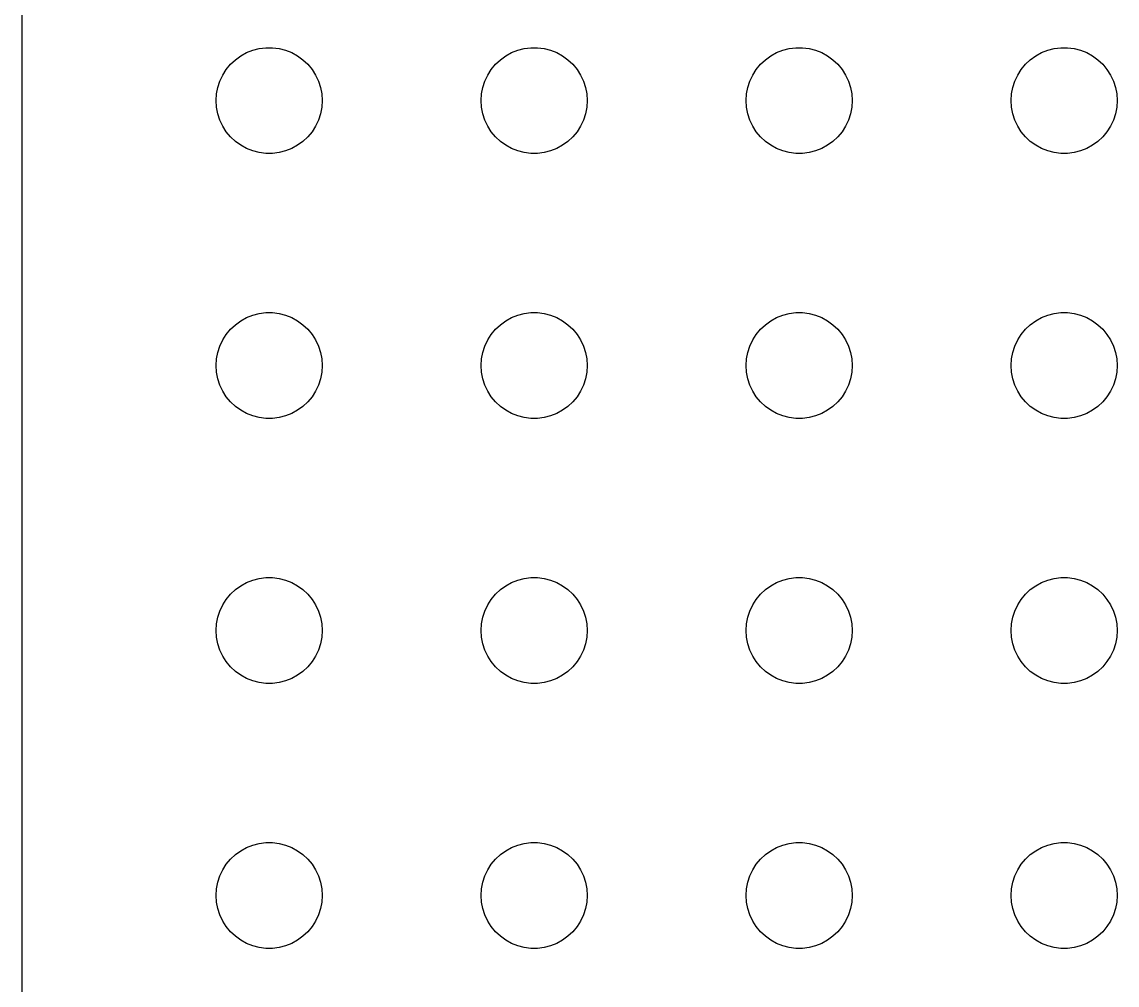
# Model space of a CAD drawing. Header units: metres. Extents: x -134 to 134, y 176 to 394.
# Drawn here: x -134.5 to -103.5, y 225.46 to 252.73 of the extents above; entities that cross this region are included whole.
import ezdxf

# ---------------------------------------------------------------- set-up
doc = ezdxf.new("R2010")
doc.units = ezdxf.units.M

msp = doc.modelspace()

# ---------------------------------------------------------------- linework, layer by layer
for p, q in [((-134.5, 275), (-134.5, 181)), ((-128.456, 251.656), (-128.304, 251.766)), ((-128.304, 251.766), (-128.139, 251.857)), ((-128.139, 251.857), (-127.964, 251.927)), ((-127.964, 251.927), (-127.781, 251.973)), ((-127.781, 251.973), (-127.594, 251.997)), ((-127.594, 251.997), (-127.406, 251.997)), ((-127.406, 251.997), (-127.219, 251.973)), ((-127.219, 251.973), (-127.036, 251.927)), ((-127.036, 251.927), (-126.861, 251.857)), ((-126.861, 251.857), (-126.696, 251.766)), ((-126.696, 251.766), (-126.544, 251.656)), ((-120.956, 251.656), (-120.804, 251.766)), ((-120.804, 251.766), (-120.639, 251.857)), ((-120.639, 251.857), (-120.464, 251.927)), ((-120.464, 251.927), (-120.281, 251.973)), ((-120.281, 251.973), (-120.094, 251.997)), ((-120.094, 251.997), (-119.906, 251.997)), ((-119.906, 251.997), (-119.719, 251.973)), ((-119.719, 251.973), (-119.536, 251.927)), ((-119.536, 251.927), (-119.361, 251.857)), ((-119.361, 251.857), (-119.196, 251.766)), ((-119.196, 251.766), (-119.044, 251.656)), ((-113.456, 251.656), (-113.304, 251.766)), ((-113.304, 251.766), (-113.139, 251.857)), ((-113.139, 251.857), (-112.964, 251.927)), ((-112.964, 251.927), (-112.781, 251.973)), ((-112.781, 251.973), (-112.594, 251.997)), ((-112.594, 251.997), (-112.406, 251.997)), ((-112.406, 251.997), (-112.219, 251.973)), ((-112.219, 251.973), (-112.036, 251.927)), ((-112.036, 251.927), (-111.861, 251.857)), ((-111.861, 251.857), (-111.696, 251.766)), ((-111.696, 251.766), (-111.544, 251.656)), ((-105.956, 251.656), (-105.804, 251.766)), ((-105.804, 251.766), (-105.639, 251.857)), ((-105.639, 251.857), (-105.464, 251.927)), ((-105.464, 251.927), (-105.281, 251.973)), ((-105.281, 251.973), (-105.094, 251.997)), ((-105.094, 251.997), (-104.906, 251.997)), ((-104.906, 251.997), (-104.719, 251.973)), ((-104.719, 251.973), (-104.536, 251.927)), ((-104.536, 251.927), (-104.361, 251.857)), ((-104.361, 251.857), (-104.196, 251.766)), ((-104.196, 251.766), (-104.044, 251.656)), ((-128.714, 251.382), (-128.593, 251.527)), ((-128.593, 251.527), (-128.456, 251.656)), ((-126.544, 251.656), (-126.407, 251.527)), ((-126.407, 251.527), (-126.286, 251.382)), ((-121.214, 251.382), (-121.093, 251.527)), ((-121.093, 251.527), (-120.956, 251.656)), ((-119.044, 251.656), (-118.907, 251.527)), ((-118.907, 251.527), (-118.786, 251.382)), ((-113.714, 251.382), (-113.593, 251.527)), ((-113.593, 251.527), (-113.456, 251.656)), ((-111.544, 251.656), (-111.407, 251.527)), ((-111.407, 251.527), (-111.286, 251.382)), ((-106.214, 251.382), (-106.093, 251.527)), ((-106.093, 251.527), (-105.956, 251.656)), ((-104.044, 251.656), (-103.907, 251.527)), ((-103.907, 251.527), (-103.786, 251.382)), ((-128.895, 251.052), (-128.814, 251.223)), ((-128.814, 251.223), (-128.714, 251.382)), ((-126.286, 251.382), (-126.186, 251.223)), ((-126.186, 251.223), (-126.105, 251.052)), ((-121.395, 251.052), (-121.314, 251.223)), ((-121.314, 251.223), (-121.214, 251.382)), ((-118.786, 251.382), (-118.686, 251.223)), ((-118.686, 251.223), (-118.605, 251.052)), ((-113.895, 251.052), (-113.814, 251.223)), ((-113.814, 251.223), (-113.714, 251.382)), ((-111.286, 251.382), (-111.186, 251.223)), ((-111.186, 251.223), (-111.105, 251.052)), ((-106.395, 251.052), (-106.314, 251.223)), ((-106.314, 251.223), (-106.214, 251.382)), ((-103.786, 251.382), (-103.686, 251.223)), ((-103.686, 251.223), (-103.605, 251.052)), ((-128.988, 250.688), (-128.953, 250.873)), ((-128.953, 250.873), (-128.895, 251.052)), ((-126.105, 251.052), (-126.047, 250.873)), ((-126.047, 250.873), (-126.012, 250.688)), ((-121.488, 250.688), (-121.453, 250.873)), ((-121.453, 250.873), (-121.395, 251.052)), ((-118.605, 251.052), (-118.547, 250.873)), ((-118.547, 250.873), (-118.512, 250.688)), ((-113.988, 250.688), (-113.953, 250.873)), ((-113.953, 250.873), (-113.895, 251.052)), ((-111.105, 251.052), (-111.047, 250.873)), ((-111.047, 250.873), (-111.012, 250.688)), ((-106.488, 250.688), (-106.453, 250.873)), ((-106.453, 250.873), (-106.395, 251.052)), ((-103.605, 251.052), (-103.547, 250.873)), ((-103.547, 250.873), (-103.512, 250.688)), ((-129, 250.5), (-128.988, 250.688)), ((-128.988, 250.312), (-129, 250.5)), ((-126.012, 250.688), (-126, 250.5)), ((-126, 250.5), (-126.012, 250.312)), ((-121.5, 250.5), (-121.488, 250.688)), ((-121.488, 250.312), (-121.5, 250.5)), ((-118.512, 250.688), (-118.5, 250.5)), ((-118.5, 250.5), (-118.512, 250.312)), ((-114, 250.5), (-113.988, 250.688)), ((-113.988, 250.312), (-114, 250.5)), ((-111.012, 250.688), (-111, 250.5)), ((-111, 250.5), (-111.012, 250.312)), ((-106.5, 250.5), (-106.488, 250.688)), ((-106.488, 250.312), (-106.5, 250.5)), ((-103.512, 250.688), (-103.5, 250.5)), ((-103.5, 250.5), (-103.512, 250.312)), ((-128.953, 250.127), (-128.988, 250.312)), ((-126.012, 250.312), (-126.047, 250.127)), ((-121.453, 250.127), (-121.488, 250.312)), ((-118.512, 250.312), (-118.547, 250.127)), ((-113.953, 250.127), (-113.988, 250.312)), ((-111.012, 250.312), (-111.047, 250.127)), ((-106.453, 250.127), (-106.488, 250.312)), ((-103.512, 250.312), (-103.547, 250.127)), ((-128.895, 249.948), (-128.953, 250.127)), ((-128.814, 249.777), (-128.895, 249.948)), ((-126.105, 249.948), (-126.186, 249.777)), ((-126.047, 250.127), (-126.105, 249.948)), ((-121.395, 249.948), (-121.453, 250.127)), ((-121.314, 249.777), (-121.395, 249.948)), ((-118.605, 249.948), (-118.686, 249.777)), ((-118.547, 250.127), (-118.605, 249.948)), ((-113.895, 249.948), (-113.953, 250.127)), ((-113.814, 249.777), (-113.895, 249.948)), ((-111.105, 249.948), (-111.186, 249.777)), ((-111.047, 250.127), (-111.105, 249.948)), ((-106.395, 249.948), (-106.453, 250.127)), ((-106.314, 249.777), (-106.395, 249.948)), ((-103.605, 249.948), (-103.686, 249.777)), ((-103.547, 250.127), (-103.605, 249.948)), ((-128.714, 249.618), (-128.814, 249.777)), ((-128.593, 249.473), (-128.714, 249.618)), ((-126.286, 249.618), (-126.407, 249.473)), ((-126.186, 249.777), (-126.286, 249.618)), ((-121.214, 249.618), (-121.314, 249.777)), ((-121.093, 249.473), (-121.214, 249.618)), ((-118.786, 249.618), (-118.907, 249.473)), ((-118.686, 249.777), (-118.786, 249.618)), ((-113.714, 249.618), (-113.814, 249.777)), ((-113.593, 249.473), (-113.714, 249.618)), ((-111.286, 249.618), (-111.407, 249.473)), ((-111.186, 249.777), (-111.286, 249.618)), ((-106.214, 249.618), (-106.314, 249.777)), ((-106.093, 249.473), (-106.214, 249.618)), ((-103.786, 249.618), (-103.907, 249.473)), ((-103.686, 249.777), (-103.786, 249.618)), ((-128.456, 249.344), (-128.593, 249.473)), ((-128.304, 249.234), (-128.456, 249.344)), ((-126.544, 249.344), (-126.696, 249.234)), ((-126.407, 249.473), (-126.544, 249.344)), ((-120.956, 249.344), (-121.093, 249.473)), ((-120.804, 249.234), (-120.956, 249.344)), ((-119.044, 249.344), (-119.196, 249.234)), ((-118.907, 249.473), (-119.044, 249.344)), ((-113.456, 249.344), (-113.593, 249.473)), ((-113.304, 249.234), (-113.456, 249.344)), ((-111.544, 249.344), (-111.696, 249.234)), ((-111.407, 249.473), (-111.544, 249.344)), ((-105.956, 249.344), (-106.093, 249.473)), ((-105.804, 249.234), (-105.956, 249.344)), ((-104.044, 249.344), (-104.196, 249.234)), ((-103.907, 249.473), (-104.044, 249.344)), ((-128.139, 249.143), (-128.304, 249.234)), ((-127.964, 249.073), (-128.139, 249.143)), ((-127.781, 249.027), (-127.964, 249.073)), ((-127.594, 249.003), (-127.781, 249.027)), ((-127.406, 249.003), (-127.594, 249.003)), ((-127.219, 249.027), (-127.406, 249.003)), ((-127.036, 249.073), (-127.219, 249.027)), ((-126.861, 249.143), (-127.036, 249.073)), ((-126.696, 249.234), (-126.861, 249.143)), ((-120.639, 249.143), (-120.804, 249.234)), ((-120.464, 249.073), (-120.639, 249.143)), ((-120.281, 249.027), (-120.464, 249.073)), ((-120.094, 249.003), (-120.281, 249.027)), ((-119.906, 249.003), (-120.094, 249.003)), ((-119.719, 249.027), (-119.906, 249.003)), ((-119.536, 249.073), (-119.719, 249.027)), ((-119.361, 249.143), (-119.536, 249.073)), ((-119.196, 249.234), (-119.361, 249.143)), ((-113.139, 249.143), (-113.304, 249.234)), ((-112.964, 249.073), (-113.139, 249.143)), ((-112.781, 249.027), (-112.964, 249.073)), ((-112.594, 249.003), (-112.781, 249.027)), ((-112.406, 249.003), (-112.594, 249.003)), ((-112.219, 249.027), (-112.406, 249.003)), ((-112.036, 249.073), (-112.219, 249.027)), ((-111.861, 249.143), (-112.036, 249.073)), ((-111.696, 249.234), (-111.861, 249.143)), ((-105.639, 249.143), (-105.804, 249.234)), ((-105.464, 249.073), (-105.639, 249.143)), ((-105.281, 249.027), (-105.464, 249.073)), ((-105.094, 249.003), (-105.281, 249.027)), ((-104.906, 249.003), (-105.094, 249.003)), ((-104.719, 249.027), (-104.906, 249.003)), ((-104.536, 249.073), (-104.719, 249.027)), ((-104.361, 249.143), (-104.536, 249.073)), ((-104.196, 249.234), (-104.361, 249.143)), ((-128.304, 244.266), (-128.139, 244.357)), ((-128.139, 244.357), (-127.964, 244.427)), ((-127.964, 244.427), (-127.781, 244.473)), ((-127.781, 244.473), (-127.594, 244.497)), ((-127.594, 244.497), (-127.406, 244.497)), ((-127.406, 244.497), (-127.219, 244.473)), ((-127.219, 244.473), (-127.036, 244.427)), ((-127.036, 244.427), (-126.861, 244.357)), ((-126.861, 244.357), (-126.696, 244.266)), ((-120.804, 244.266), (-120.639, 244.357)), ((-120.639, 244.357), (-120.464, 244.427)), ((-120.464, 244.427), (-120.281, 244.473)), ((-120.281, 244.473), (-120.094, 244.497)), ((-120.094, 244.497), (-119.906, 244.497)), ((-119.906, 244.497), (-119.719, 244.473)), ((-119.719, 244.473), (-119.536, 244.427)), ((-119.536, 244.427), (-119.361, 244.357)), ((-119.361, 244.357), (-119.196, 244.266)), ((-113.304, 244.266), (-113.139, 244.357)), ((-113.139, 244.357), (-112.964, 244.427)), ((-112.964, 244.427), (-112.781, 244.473)), ((-112.781, 244.473), (-112.594, 244.497)), ((-112.594, 244.497), (-112.406, 244.497)), ((-112.406, 244.497), (-112.219, 244.473)), ((-112.219, 244.473), (-112.036, 244.427)), ((-112.036, 244.427), (-111.861, 244.357)), ((-111.861, 244.357), (-111.696, 244.266)), ((-105.804, 244.266), (-105.639, 244.357)), ((-105.639, 244.357), (-105.464, 244.427)), ((-105.464, 244.427), (-105.281, 244.473)), ((-105.281, 244.473), (-105.094, 244.497)), ((-105.094, 244.497), (-104.906, 244.497)), ((-104.906, 244.497), (-104.719, 244.473)), ((-104.719, 244.473), (-104.536, 244.427)), ((-104.536, 244.427), (-104.361, 244.357)), ((-104.361, 244.357), (-104.196, 244.266)), ((-128.714, 243.882), (-128.593, 244.027)), ((-128.593, 244.027), (-128.456, 244.156)), ((-128.456, 244.156), (-128.304, 244.266)), ((-126.696, 244.266), (-126.544, 244.156)), ((-126.544, 244.156), (-126.407, 244.027)), ((-126.407, 244.027), (-126.286, 243.882)), ((-121.214, 243.882), (-121.093, 244.027)), ((-121.093, 244.027), (-120.956, 244.156)), ((-120.956, 244.156), (-120.804, 244.266)), ((-119.196, 244.266), (-119.044, 244.156)), ((-119.044, 244.156), (-118.907, 244.027)), ((-118.907, 244.027), (-118.786, 243.882)), ((-113.714, 243.882), (-113.593, 244.027)), ((-113.593, 244.027), (-113.456, 244.156)), ((-113.456, 244.156), (-113.304, 244.266)), ((-111.696, 244.266), (-111.544, 244.156)), ((-111.544, 244.156), (-111.407, 244.027)), ((-111.407, 244.027), (-111.286, 243.882)), ((-106.214, 243.882), (-106.093, 244.027)), ((-106.093, 244.027), (-105.956, 244.156)), ((-105.956, 244.156), (-105.804, 244.266)), ((-104.196, 244.266), (-104.044, 244.156)), ((-104.044, 244.156), (-103.907, 244.027)), ((-103.907, 244.027), (-103.786, 243.882)), ((-128.895, 243.552), (-128.814, 243.723)), ((-128.814, 243.723), (-128.714, 243.882)), ((-126.286, 243.882), (-126.186, 243.723)), ((-126.186, 243.723), (-126.105, 243.552)), ((-121.395, 243.552), (-121.314, 243.723)), ((-121.314, 243.723), (-121.214, 243.882)), ((-118.786, 243.882), (-118.686, 243.723)), ((-118.686, 243.723), (-118.605, 243.552)), ((-113.895, 243.552), (-113.814, 243.723)), ((-113.814, 243.723), (-113.714, 243.882)), ((-111.286, 243.882), (-111.186, 243.723)), ((-111.186, 243.723), (-111.105, 243.552)), ((-106.395, 243.552), (-106.314, 243.723)), ((-106.314, 243.723), (-106.214, 243.882)), ((-103.786, 243.882), (-103.686, 243.723)), ((-103.686, 243.723), (-103.605, 243.552)), ((-128.988, 243.188), (-128.953, 243.373)), ((-128.953, 243.373), (-128.895, 243.552)), ((-126.105, 243.552), (-126.047, 243.373)), ((-126.047, 243.373), (-126.012, 243.188)), ((-121.488, 243.188), (-121.453, 243.373)), ((-121.453, 243.373), (-121.395, 243.552)), ((-118.605, 243.552), (-118.547, 243.373)), ((-118.547, 243.373), (-118.512, 243.188)), ((-113.988, 243.188), (-113.953, 243.373)), ((-113.953, 243.373), (-113.895, 243.552)), ((-111.105, 243.552), (-111.047, 243.373)), ((-111.047, 243.373), (-111.012, 243.188)), ((-106.488, 243.188), (-106.453, 243.373)), ((-106.453, 243.373), (-106.395, 243.552)), ((-103.605, 243.552), (-103.547, 243.373)), ((-103.547, 243.373), (-103.512, 243.188)), ((-129, 243), (-128.988, 243.188)), ((-126.012, 243.188), (-126, 243)), ((-121.5, 243), (-121.488, 243.188)), ((-118.512, 243.188), (-118.5, 243)), ((-114, 243), (-113.988, 243.188)), ((-111.012, 243.188), (-111, 243)), ((-106.5, 243), (-106.488, 243.188)), ((-103.512, 243.188), (-103.5, 243)), ((-128.988, 242.812), (-129, 243)), ((-128.953, 242.627), (-128.988, 242.812)), ((-126.012, 242.812), (-126.047, 242.627)), ((-126, 243), (-126.012, 242.812)), ((-121.488, 242.812), (-121.5, 243)), ((-121.453, 242.627), (-121.488, 242.812)), ((-118.512, 242.812), (-118.547, 242.627)), ((-118.5, 243), (-118.512, 242.812)), ((-113.988, 242.812), (-114, 243)), ((-113.953, 242.627), (-113.988, 242.812)), ((-111.012, 242.812), (-111.047, 242.627)), ((-111, 243), (-111.012, 242.812)), ((-106.488, 242.812), (-106.5, 243)), ((-106.453, 242.627), (-106.488, 242.812)), ((-103.512, 242.812), (-103.547, 242.627)), ((-103.5, 243), (-103.512, 242.812)), ((-128.895, 242.448), (-128.953, 242.627)), ((-128.814, 242.277), (-128.895, 242.448)), ((-126.105, 242.448), (-126.186, 242.277)), ((-126.047, 242.627), (-126.105, 242.448)), ((-121.395, 242.448), (-121.453, 242.627)), ((-121.314, 242.277), (-121.395, 242.448)), ((-118.605, 242.448), (-118.686, 242.277)), ((-118.547, 242.627), (-118.605, 242.448)), ((-113.895, 242.448), (-113.953, 242.627)), ((-113.814, 242.277), (-113.895, 242.448)), ((-111.105, 242.448), (-111.186, 242.277)), ((-111.047, 242.627), (-111.105, 242.448)), ((-106.395, 242.448), (-106.453, 242.627)), ((-106.314, 242.277), (-106.395, 242.448)), ((-103.605, 242.448), (-103.686, 242.277)), ((-103.547, 242.627), (-103.605, 242.448)), ((-128.714, 242.118), (-128.814, 242.277)), ((-128.593, 241.973), (-128.714, 242.118)), ((-126.286, 242.118), (-126.407, 241.973)), ((-126.186, 242.277), (-126.286, 242.118)), ((-121.214, 242.118), (-121.314, 242.277)), ((-121.093, 241.973), (-121.214, 242.118)), ((-118.786, 242.118), (-118.907, 241.973)), ((-118.686, 242.277), (-118.786, 242.118)), ((-113.714, 242.118), (-113.814, 242.277)), ((-113.593, 241.973), (-113.714, 242.118)), ((-111.286, 242.118), (-111.407, 241.973)), ((-111.186, 242.277), (-111.286, 242.118)), ((-106.214, 242.118), (-106.314, 242.277)), ((-106.093, 241.973), (-106.214, 242.118)), ((-103.786, 242.118), (-103.907, 241.973)), ((-103.686, 242.277), (-103.786, 242.118)), ((-128.456, 241.844), (-128.593, 241.973)), ((-128.304, 241.734), (-128.456, 241.844)), ((-126.544, 241.844), (-126.696, 241.734)), ((-126.407, 241.973), (-126.544, 241.844)), ((-120.956, 241.844), (-121.093, 241.973)), ((-120.804, 241.734), (-120.956, 241.844)), ((-119.044, 241.844), (-119.196, 241.734)), ((-118.907, 241.973), (-119.044, 241.844)), ((-113.456, 241.844), (-113.593, 241.973)), ((-113.304, 241.734), (-113.456, 241.844)), ((-111.544, 241.844), (-111.696, 241.734)), ((-111.407, 241.973), (-111.544, 241.844)), ((-105.956, 241.844), (-106.093, 241.973)), ((-105.804, 241.734), (-105.956, 241.844)), ((-104.044, 241.844), (-104.196, 241.734)), ((-103.907, 241.973), (-104.044, 241.844)), ((-128.139, 241.643), (-128.304, 241.734)), ((-127.964, 241.573), (-128.139, 241.643)), ((-127.781, 241.527), (-127.964, 241.573)), ((-127.594, 241.503), (-127.781, 241.527)), ((-127.406, 241.503), (-127.594, 241.503)), ((-127.219, 241.527), (-127.406, 241.503)), ((-127.036, 241.573), (-127.219, 241.527)), ((-126.861, 241.643), (-127.036, 241.573)), ((-126.696, 241.734), (-126.861, 241.643)), ((-120.639, 241.643), (-120.804, 241.734)), ((-120.464, 241.573), (-120.639, 241.643)), ((-120.281, 241.527), (-120.464, 241.573)), ((-120.094, 241.503), (-120.281, 241.527)), ((-119.906, 241.503), (-120.094, 241.503)), ((-119.719, 241.527), (-119.906, 241.503)), ((-119.536, 241.573), (-119.719, 241.527)), ((-119.361, 241.643), (-119.536, 241.573)), ((-119.196, 241.734), (-119.361, 241.643)), ((-113.139, 241.643), (-113.304, 241.734)), ((-112.964, 241.573), (-113.139, 241.643)), ((-112.781, 241.527), (-112.964, 241.573)), ((-112.594, 241.503), (-112.781, 241.527)), ((-112.406, 241.503), (-112.594, 241.503)), ((-112.219, 241.527), (-112.406, 241.503)), ((-112.036, 241.573), (-112.219, 241.527)), ((-111.861, 241.643), (-112.036, 241.573)), ((-111.696, 241.734), (-111.861, 241.643)), ((-105.639, 241.643), (-105.804, 241.734)), ((-105.464, 241.573), (-105.639, 241.643)), ((-105.281, 241.527), (-105.464, 241.573)), ((-105.094, 241.503), (-105.281, 241.527)), ((-104.906, 241.503), (-105.094, 241.503)), ((-104.719, 241.527), (-104.906, 241.503)), ((-104.536, 241.573), (-104.719, 241.527)), ((-104.361, 241.643), (-104.536, 241.573)), ((-104.196, 241.734), (-104.361, 241.643)), ((-128.304, 236.766), (-128.139, 236.857)), ((-128.139, 236.857), (-127.964, 236.927)), ((-127.964, 236.927), (-127.781, 236.973)), ((-127.781, 236.973), (-127.594, 236.997)), ((-127.594, 236.997), (-127.406, 236.997)), ((-127.406, 236.997), (-127.219, 236.973)), ((-127.219, 236.973), (-127.036, 236.927)), ((-127.036, 236.927), (-126.861, 236.857)), ((-126.861, 236.857), (-126.696, 236.766)), ((-120.804, 236.766), (-120.639, 236.857)), ((-120.639, 236.857), (-120.464, 236.927)), ((-120.464, 236.927), (-120.281, 236.973)), ((-120.281, 236.973), (-120.094, 236.997)), ((-120.094, 236.997), (-119.906, 236.997)), ((-119.906, 236.997), (-119.719, 236.973)), ((-119.719, 236.973), (-119.536, 236.927)), ((-119.536, 236.927), (-119.361, 236.857)), ((-119.361, 236.857), (-119.196, 236.766)), ((-113.304, 236.766), (-113.139, 236.857)), ((-113.139, 236.857), (-112.964, 236.927)), ((-112.964, 236.927), (-112.781, 236.973)), ((-112.781, 236.973), (-112.594, 236.997)), ((-112.594, 236.997), (-112.406, 236.997)), ((-112.406, 236.997), (-112.219, 236.973)), ((-112.219, 236.973), (-112.036, 236.927)), ((-112.036, 236.927), (-111.861, 236.857)), ((-111.861, 236.857), (-111.696, 236.766)), ((-105.804, 236.766), (-105.639, 236.857)), ((-105.639, 236.857), (-105.464, 236.927)), ((-105.464, 236.927), (-105.281, 236.973)), ((-105.281, 236.973), (-105.094, 236.997)), ((-105.094, 236.997), (-104.906, 236.997)), ((-104.906, 236.997), (-104.719, 236.973)), ((-104.719, 236.973), (-104.536, 236.927)), ((-104.536, 236.927), (-104.361, 236.857)), ((-104.361, 236.857), (-104.196, 236.766)), ((-128.593, 236.527), (-128.456, 236.656)), ((-128.456, 236.656), (-128.304, 236.766)), ((-126.696, 236.766), (-126.544, 236.656)), ((-126.544, 236.656), (-126.407, 236.527)), ((-121.093, 236.527), (-120.956, 236.656)), ((-120.956, 236.656), (-120.804, 236.766)), ((-119.196, 236.766), (-119.044, 236.656)), ((-119.044, 236.656), (-118.907, 236.527)), ((-113.593, 236.527), (-113.456, 236.656)), ((-113.456, 236.656), (-113.304, 236.766)), ((-111.696, 236.766), (-111.544, 236.656)), ((-111.544, 236.656), (-111.407, 236.527)), ((-106.093, 236.527), (-105.956, 236.656)), ((-105.956, 236.656), (-105.804, 236.766)), ((-104.196, 236.766), (-104.044, 236.656)), ((-104.044, 236.656), (-103.907, 236.527)), ((-128.895, 236.052), (-128.814, 236.223)), ((-128.814, 236.223), (-128.714, 236.382)), ((-128.714, 236.382), (-128.593, 236.527)), ((-126.407, 236.527), (-126.286, 236.382)), ((-126.286, 236.382), (-126.186, 236.223)), ((-126.186, 236.223), (-126.105, 236.052)), ((-121.395, 236.052), (-121.314, 236.223)), ((-121.314, 236.223), (-121.214, 236.382)), ((-121.214, 236.382), (-121.093, 236.527)), ((-118.907, 236.527), (-118.786, 236.382)), ((-118.786, 236.382), (-118.686, 236.223)), ((-118.686, 236.223), (-118.605, 236.052)), ((-113.895, 236.052), (-113.814, 236.223)), ((-113.814, 236.223), (-113.714, 236.382)), ((-113.714, 236.382), (-113.593, 236.527)), ((-111.407, 236.527), (-111.286, 236.382)), ((-111.286, 236.382), (-111.186, 236.223)), ((-111.186, 236.223), (-111.105, 236.052)), ((-106.395, 236.052), (-106.314, 236.223)), ((-106.314, 236.223), (-106.214, 236.382)), ((-106.214, 236.382), (-106.093, 236.527)), ((-103.907, 236.527), (-103.786, 236.382)), ((-103.786, 236.382), (-103.686, 236.223)), ((-103.686, 236.223), (-103.605, 236.052)), ((-128.953, 235.873), (-128.895, 236.052)), ((-126.105, 236.052), (-126.047, 235.873)), ((-121.453, 235.873), (-121.395, 236.052)), ((-118.605, 236.052), (-118.547, 235.873)), ((-113.953, 235.873), (-113.895, 236.052)), ((-111.105, 236.052), (-111.047, 235.873)), ((-106.453, 235.873), (-106.395, 236.052)), ((-103.605, 236.052), (-103.547, 235.873)), ((-129, 235.5), (-128.988, 235.688)), ((-128.988, 235.688), (-128.953, 235.873)), ((-126.047, 235.873), (-126.012, 235.688)), ((-126.012, 235.688), (-126, 235.5)), ((-121.5, 235.5), (-121.488, 235.688)), ((-121.488, 235.688), (-121.453, 235.873)), ((-118.547, 235.873), (-118.512, 235.688)), ((-118.512, 235.688), (-118.5, 235.5)), ((-114, 235.5), (-113.988, 235.688)), ((-113.988, 235.688), (-113.953, 235.873)), ((-111.047, 235.873), (-111.012, 235.688)), ((-111.012, 235.688), (-111, 235.5)), ((-106.5, 235.5), (-106.488, 235.688)), ((-106.488, 235.688), (-106.453, 235.873)), ((-103.547, 235.873), (-103.512, 235.688)), ((-103.512, 235.688), (-103.5, 235.5)), ((-128.988, 235.312), (-129, 235.5)), ((-128.953, 235.127), (-128.988, 235.312)), ((-126.012, 235.312), (-126.047, 235.127)), ((-126, 235.5), (-126.012, 235.312)), ((-121.488, 235.312), (-121.5, 235.5)), ((-121.453, 235.127), (-121.488, 235.312)), ((-118.512, 235.312), (-118.547, 235.127)), ((-118.5, 235.5), (-118.512, 235.312)), ((-113.988, 235.312), (-114, 235.5)), ((-113.953, 235.127), (-113.988, 235.312)), ((-111.012, 235.312), (-111.047, 235.127)), ((-111, 235.5), (-111.012, 235.312)), ((-106.488, 235.312), (-106.5, 235.5)), ((-106.453, 235.127), (-106.488, 235.312)), ((-103.512, 235.312), (-103.547, 235.127)), ((-103.5, 235.5), (-103.512, 235.312)), ((-128.895, 234.948), (-128.953, 235.127)), ((-126.047, 235.127), (-126.105, 234.948)), ((-121.395, 234.948), (-121.453, 235.127)), ((-118.547, 235.127), (-118.605, 234.948)), ((-113.895, 234.948), (-113.953, 235.127)), ((-111.047, 235.127), (-111.105, 234.948)), ((-106.395, 234.948), (-106.453, 235.127)), ((-103.547, 235.127), (-103.605, 234.948)), ((-128.814, 234.777), (-128.895, 234.948)), ((-128.714, 234.618), (-128.814, 234.777)), ((-126.186, 234.777), (-126.286, 234.618)), ((-126.105, 234.948), (-126.186, 234.777)), ((-121.314, 234.777), (-121.395, 234.948)), ((-121.214, 234.618), (-121.314, 234.777)), ((-118.686, 234.777), (-118.786, 234.618)), ((-118.605, 234.948), (-118.686, 234.777)), ((-113.814, 234.777), (-113.895, 234.948)), ((-113.714, 234.618), (-113.814, 234.777)), ((-111.186, 234.777), (-111.286, 234.618)), ((-111.105, 234.948), (-111.186, 234.777)), ((-106.314, 234.777), (-106.395, 234.948)), ((-106.214, 234.618), (-106.314, 234.777)), ((-103.686, 234.777), (-103.786, 234.618)), ((-103.605, 234.948), (-103.686, 234.777)), ((-128.593, 234.473), (-128.714, 234.618)), ((-128.456, 234.344), (-128.593, 234.473)), ((-126.407, 234.473), (-126.544, 234.344)), ((-126.286, 234.618), (-126.407, 234.473)), ((-121.093, 234.473), (-121.214, 234.618)), ((-120.956, 234.344), (-121.093, 234.473)), ((-118.907, 234.473), (-119.044, 234.344)), ((-118.786, 234.618), (-118.907, 234.473)), ((-113.593, 234.473), (-113.714, 234.618)), ((-113.456, 234.344), (-113.593, 234.473)), ((-111.407, 234.473), (-111.544, 234.344)), ((-111.286, 234.618), (-111.407, 234.473)), ((-106.093, 234.473), (-106.214, 234.618)), ((-105.956, 234.344), (-106.093, 234.473)), ((-103.907, 234.473), (-104.044, 234.344)), ((-103.786, 234.618), (-103.907, 234.473)), ((-128.304, 234.234), (-128.456, 234.344)), ((-128.139, 234.143), (-128.304, 234.234)), ((-127.964, 234.073), (-128.139, 234.143)), ((-127.781, 234.027), (-127.964, 234.073)), ((-127.036, 234.073), (-127.219, 234.027)), ((-126.861, 234.143), (-127.036, 234.073)), ((-126.696, 234.234), (-126.861, 234.143)), ((-126.544, 234.344), (-126.696, 234.234)), ((-120.804, 234.234), (-120.956, 234.344)), ((-120.639, 234.143), (-120.804, 234.234)), ((-120.464, 234.073), (-120.639, 234.143)), ((-120.281, 234.027), (-120.464, 234.073)), ((-119.536, 234.073), (-119.719, 234.027)), ((-119.361, 234.143), (-119.536, 234.073)), ((-119.196, 234.234), (-119.361, 234.143)), ((-119.044, 234.344), (-119.196, 234.234)), ((-113.304, 234.234), (-113.456, 234.344)), ((-113.139, 234.143), (-113.304, 234.234)), ((-112.964, 234.073), (-113.139, 234.143)), ((-112.781, 234.027), (-112.964, 234.073)), ((-112.036, 234.073), (-112.219, 234.027)), ((-111.861, 234.143), (-112.036, 234.073)), ((-111.696, 234.234), (-111.861, 234.143)), ((-111.544, 234.344), (-111.696, 234.234)), ((-105.804, 234.234), (-105.956, 234.344)), ((-105.639, 234.143), (-105.804, 234.234)), ((-105.464, 234.073), (-105.639, 234.143)), ((-105.281, 234.027), (-105.464, 234.073)), ((-104.536, 234.073), (-104.719, 234.027)), ((-104.361, 234.143), (-104.536, 234.073)), ((-104.196, 234.234), (-104.361, 234.143)), ((-104.044, 234.344), (-104.196, 234.234)), ((-127.594, 234.003), (-127.781, 234.027)), ((-127.406, 234.003), (-127.594, 234.003)), ((-127.219, 234.027), (-127.406, 234.003)), ((-120.094, 234.003), (-120.281, 234.027)), ((-119.906, 234.003), (-120.094, 234.003)), ((-119.719, 234.027), (-119.906, 234.003)), ((-112.594, 234.003), (-112.781, 234.027)), ((-112.406, 234.003), (-112.594, 234.003)), ((-112.219, 234.027), (-112.406, 234.003)), ((-105.094, 234.003), (-105.281, 234.027)), ((-104.906, 234.003), (-105.094, 234.003)), ((-104.719, 234.027), (-104.906, 234.003)), ((-128.139, 229.357), (-127.964, 229.427)), ((-127.964, 229.427), (-127.781, 229.473)), ((-127.781, 229.473), (-127.594, 229.497)), ((-127.594, 229.497), (-127.406, 229.497)), ((-127.406, 229.497), (-127.219, 229.473)), ((-127.219, 229.473), (-127.036, 229.427)), ((-127.036, 229.427), (-126.861, 229.357)), ((-120.639, 229.357), (-120.464, 229.427)), ((-120.464, 229.427), (-120.281, 229.473)), ((-120.281, 229.473), (-120.094, 229.497)), ((-120.094, 229.497), (-119.906, 229.497)), ((-119.906, 229.497), (-119.719, 229.473)), ((-119.719, 229.473), (-119.536, 229.427)), ((-119.536, 229.427), (-119.361, 229.357)), ((-113.139, 229.357), (-112.964, 229.427)), ((-112.964, 229.427), (-112.781, 229.473)), ((-112.781, 229.473), (-112.594, 229.497)), ((-112.594, 229.497), (-112.406, 229.497)), ((-112.406, 229.497), (-112.219, 229.473)), ((-112.219, 229.473), (-112.036, 229.427)), ((-112.036, 229.427), (-111.861, 229.357)), ((-105.639, 229.357), (-105.464, 229.427)), ((-105.464, 229.427), (-105.281, 229.473)), ((-105.281, 229.473), (-105.094, 229.497)), ((-105.094, 229.497), (-104.906, 229.497)), ((-104.906, 229.497), (-104.719, 229.473)), ((-104.719, 229.473), (-104.536, 229.427)), ((-104.536, 229.427), (-104.361, 229.357)), ((-128.593, 229.027), (-128.456, 229.156)), ((-128.456, 229.156), (-128.304, 229.266)), ((-128.304, 229.266), (-128.139, 229.357)), ((-126.861, 229.357), (-126.696, 229.266)), ((-126.696, 229.266), (-126.544, 229.156)), ((-126.544, 229.156), (-126.407, 229.027)), ((-121.093, 229.027), (-120.956, 229.156)), ((-120.956, 229.156), (-120.804, 229.266)), ((-120.804, 229.266), (-120.639, 229.357)), ((-119.361, 229.357), (-119.196, 229.266)), ((-119.196, 229.266), (-119.044, 229.156)), ((-119.044, 229.156), (-118.907, 229.027)), ((-113.593, 229.027), (-113.456, 229.156)), ((-113.456, 229.156), (-113.304, 229.266)), ((-113.304, 229.266), (-113.139, 229.357)), ((-111.861, 229.357), (-111.696, 229.266)), ((-111.696, 229.266), (-111.544, 229.156)), ((-111.544, 229.156), (-111.407, 229.027)), ((-106.093, 229.027), (-105.956, 229.156)), ((-105.956, 229.156), (-105.804, 229.266)), ((-105.804, 229.266), (-105.639, 229.357)), ((-104.361, 229.357), (-104.196, 229.266)), ((-104.196, 229.266), (-104.044, 229.156)), ((-104.044, 229.156), (-103.907, 229.027)), ((-128.814, 228.723), (-128.714, 228.882)), ((-128.714, 228.882), (-128.593, 229.027)), ((-126.407, 229.027), (-126.286, 228.882)), ((-126.286, 228.882), (-126.186, 228.723)), ((-121.314, 228.723), (-121.214, 228.882)), ((-121.214, 228.882), (-121.093, 229.027)), ((-118.907, 229.027), (-118.786, 228.882)), ((-118.786, 228.882), (-118.686, 228.723)), ((-113.814, 228.723), (-113.714, 228.882)), ((-113.714, 228.882), (-113.593, 229.027)), ((-111.407, 229.027), (-111.286, 228.882)), ((-111.286, 228.882), (-111.186, 228.723)), ((-106.314, 228.723), (-106.214, 228.882)), ((-106.214, 228.882), (-106.093, 229.027)), ((-103.907, 229.027), (-103.786, 228.882)), ((-103.786, 228.882), (-103.686, 228.723)), ((-128.953, 228.373), (-128.895, 228.552)), ((-128.895, 228.552), (-128.814, 228.723)), ((-126.186, 228.723), (-126.105, 228.552)), ((-126.105, 228.552), (-126.047, 228.373)), ((-121.453, 228.373), (-121.395, 228.552)), ((-121.395, 228.552), (-121.314, 228.723)), ((-118.686, 228.723), (-118.605, 228.552)), ((-118.605, 228.552), (-118.547, 228.373)), ((-113.953, 228.373), (-113.895, 228.552)), ((-113.895, 228.552), (-113.814, 228.723)), ((-111.186, 228.723), (-111.105, 228.552)), ((-111.105, 228.552), (-111.047, 228.373)), ((-106.453, 228.373), (-106.395, 228.552)), ((-106.395, 228.552), (-106.314, 228.723)), ((-103.686, 228.723), (-103.605, 228.552)), ((-103.605, 228.552), (-103.547, 228.373)), ((-129, 228), (-128.988, 228.188)), ((-128.988, 228.188), (-128.953, 228.373)), ((-126.047, 228.373), (-126.012, 228.188)), ((-126.012, 228.188), (-126, 228)), ((-121.5, 228), (-121.488, 228.188)), ((-121.488, 228.188), (-121.453, 228.373)), ((-118.547, 228.373), (-118.512, 228.188)), ((-118.512, 228.188), (-118.5, 228)), ((-114, 228), (-113.988, 228.188)), ((-113.988, 228.188), (-113.953, 228.373)), ((-111.047, 228.373), (-111.012, 228.188)), ((-111.012, 228.188), (-111, 228)), ((-106.5, 228), (-106.488, 228.188)), ((-106.488, 228.188), (-106.453, 228.373)), ((-103.547, 228.373), (-103.512, 228.188)), ((-103.512, 228.188), (-103.5, 228)), ((-128.988, 227.812), (-129, 228)), ((-126, 228), (-126.012, 227.812)), ((-121.488, 227.812), (-121.5, 228)), ((-118.5, 228), (-118.512, 227.812)), ((-113.988, 227.812), (-114, 228)), ((-111, 228), (-111.012, 227.812)), ((-106.488, 227.812), (-106.5, 228)), ((-103.5, 228), (-103.512, 227.812)), ((-128.953, 227.627), (-128.988, 227.812)), ((-128.895, 227.448), (-128.953, 227.627)), ((-126.047, 227.627), (-126.105, 227.448)), ((-126.012, 227.812), (-126.047, 227.627)), ((-121.453, 227.627), (-121.488, 227.812)), ((-121.395, 227.448), (-121.453, 227.627)), ((-118.547, 227.627), (-118.605, 227.448)), ((-118.512, 227.812), (-118.547, 227.627)), ((-113.953, 227.627), (-113.988, 227.812)), ((-113.895, 227.448), (-113.953, 227.627)), ((-111.047, 227.627), (-111.105, 227.448)), ((-111.012, 227.812), (-111.047, 227.627)), ((-106.453, 227.627), (-106.488, 227.812)), ((-106.395, 227.448), (-106.453, 227.627)), ((-103.547, 227.627), (-103.605, 227.448)), ((-103.512, 227.812), (-103.547, 227.627)), ((-128.814, 227.277), (-128.895, 227.448)), ((-128.714, 227.118), (-128.814, 227.277)), ((-126.186, 227.277), (-126.286, 227.118)), ((-126.105, 227.448), (-126.186, 227.277)), ((-121.314, 227.277), (-121.395, 227.448)), ((-121.214, 227.118), (-121.314, 227.277)), ((-118.686, 227.277), (-118.786, 227.118)), ((-118.605, 227.448), (-118.686, 227.277)), ((-113.814, 227.277), (-113.895, 227.448)), ((-113.714, 227.118), (-113.814, 227.277)), ((-111.186, 227.277), (-111.286, 227.118)), ((-111.105, 227.448), (-111.186, 227.277)), ((-106.314, 227.277), (-106.395, 227.448)), ((-106.214, 227.118), (-106.314, 227.277)), ((-103.686, 227.277), (-103.786, 227.118)), ((-103.605, 227.448), (-103.686, 227.277)), ((-128.593, 226.973), (-128.714, 227.118)), ((-128.456, 226.844), (-128.593, 226.973)), ((-126.407, 226.973), (-126.544, 226.844)), ((-126.286, 227.118), (-126.407, 226.973)), ((-121.093, 226.973), (-121.214, 227.118)), ((-120.956, 226.844), (-121.093, 226.973)), ((-118.907, 226.973), (-119.044, 226.844)), ((-118.786, 227.118), (-118.907, 226.973)), ((-113.593, 226.973), (-113.714, 227.118)), ((-113.456, 226.844), (-113.593, 226.973)), ((-111.407, 226.973), (-111.544, 226.844)), ((-111.286, 227.118), (-111.407, 226.973)), ((-106.093, 226.973), (-106.214, 227.118)), ((-105.956, 226.844), (-106.093, 226.973)), ((-103.907, 226.973), (-104.044, 226.844)), ((-103.786, 227.118), (-103.907, 226.973)), ((-128.304, 226.734), (-128.456, 226.844)), ((-128.139, 226.643), (-128.304, 226.734)), ((-127.964, 226.573), (-128.139, 226.643)), ((-126.861, 226.643), (-127.036, 226.573)), ((-126.696, 226.734), (-126.861, 226.643)), ((-126.544, 226.844), (-126.696, 226.734)), ((-120.804, 226.734), (-120.956, 226.844)), ((-120.639, 226.643), (-120.804, 226.734)), ((-120.464, 226.573), (-120.639, 226.643)), ((-119.361, 226.643), (-119.536, 226.573)), ((-119.196, 226.734), (-119.361, 226.643)), ((-119.044, 226.844), (-119.196, 226.734)), ((-113.304, 226.734), (-113.456, 226.844)), ((-113.139, 226.643), (-113.304, 226.734)), ((-112.964, 226.573), (-113.139, 226.643)), ((-111.861, 226.643), (-112.036, 226.573)), ((-111.696, 226.734), (-111.861, 226.643)), ((-111.544, 226.844), (-111.696, 226.734)), ((-105.804, 226.734), (-105.956, 226.844)), ((-105.639, 226.643), (-105.804, 226.734)), ((-105.464, 226.573), (-105.639, 226.643)), ((-104.361, 226.643), (-104.536, 226.573)), ((-104.196, 226.734), (-104.361, 226.643)), ((-104.044, 226.844), (-104.196, 226.734)), ((-127.781, 226.527), (-127.964, 226.573)), ((-127.594, 226.503), (-127.781, 226.527)), ((-127.406, 226.503), (-127.594, 226.503)), ((-127.219, 226.527), (-127.406, 226.503)), ((-127.036, 226.573), (-127.219, 226.527)), ((-120.281, 226.527), (-120.464, 226.573)), ((-120.094, 226.503), (-120.281, 226.527)), ((-119.906, 226.503), (-120.094, 226.503)), ((-119.719, 226.527), (-119.906, 226.503)), ((-119.536, 226.573), (-119.719, 226.527)), ((-112.781, 226.527), (-112.964, 226.573)), ((-112.594, 226.503), (-112.781, 226.527)), ((-112.406, 226.503), (-112.594, 226.503)), ((-112.219, 226.527), (-112.406, 226.503)), ((-112.036, 226.573), (-112.219, 226.527)), ((-105.281, 226.527), (-105.464, 226.573)), ((-105.094, 226.503), (-105.281, 226.527)), ((-104.906, 226.503), (-105.094, 226.503)), ((-104.719, 226.527), (-104.906, 226.503)), ((-104.536, 226.573), (-104.719, 226.527))]:
    msp.add_line(p, q)

doc.saveas('drawing.dxf')
